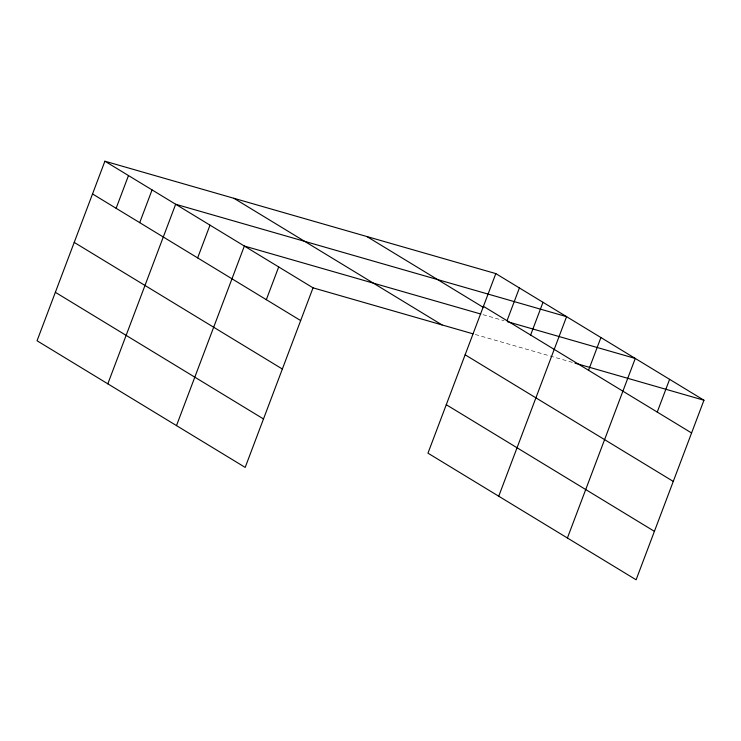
<?xml version="1.0" encoding="UTF-8"?>
<svg xmlns="http://www.w3.org/2000/svg" width="741" height="741" viewBox="0 0 741 741"><rect width="100%" height="100%" fill="white"/><g stroke="black" fill="none" stroke-linecap="round" stroke-linejoin="round"><path stroke-width="0.56" stroke-dasharray="3.71 2.78" d="M483.002 314.666L504.047 320.714M475.268 334.478L573.84 362.821"/><path stroke-width="1.11" d="M104.898 161.205L37.05 340.767L245.188 467.404L313.035 287.832L104.898 161.205L495.812 273.596L703.95 400.233L636.102 579.795L427.965 453.168L495.812 273.596M116.124 208.295L128.489 175.552M139.706 222.643L152.081 189.909M107.816 383.829L175.663 204.257L566.578 316.657L498.73 496.22M197.643 257.896L210.009 225.153M176.497 425.612L244.354 246.049L480.789 314.027M266.325 299.679L278.69 266.945M507.029 320.686L519.404 287.953M530.621 335.043L542.996 302.3M588.549 370.287L600.923 337.544M567.411 538.003L635.269 358.44L507.363 321.668M657.239 412.07L669.605 379.336M313.035 287.832L473.054 333.839M574.951 363.136L703.95 400.233M483.447 306.339L691.575 432.966M366.814 236.509L483.697 307.617M233.906 198.292L442.034 324.929M465.135 354.791L673.273 481.418M446.277 404.706L654.405 531.343M92.532 193.947L300.661 320.575M74.22 242.4L282.358 369.027M55.362 292.315L263.49 418.952"/></g></svg>
